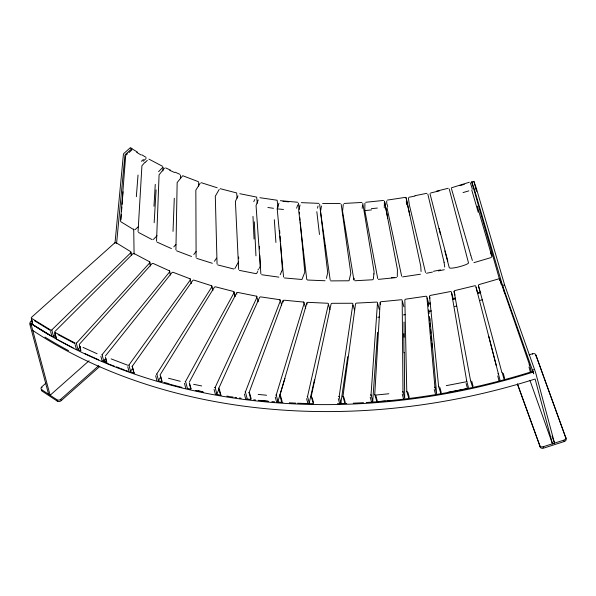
<?xml version="1.0" encoding="UTF-8"?>
<svg xmlns="http://www.w3.org/2000/svg" width="596" height="596" viewBox="0 0 596 596"><rect width="100%" height="100%" fill="white"/><g stroke="black" fill="none" stroke-linecap="round" stroke-linejoin="round"><path stroke-width="0.89" d="M343.199 396.362L342.938 396.631L355.521 303.96A1.088 0.812 -15 0 1 356.676 303.096L376.508 302.09A1.088 0.812 -15 0 1 377.491 302.85L371.025 394.925L372.731 401.279M175.909 249.851L177.154 182.54L182.719 175.708L198.431 181.706M198.602 186.079L198.669 182.383M364.931 203.176L364.797 210.276L377.722 278.585M397.294 276.656L397.428 269.556L384.509 201.292M130.613 371.405L128.907 365.05L190.37 279.867A1.088 0.812 -15 0 0 190.027 278.779L173.294 272.372A1.088 0.812 -15 0 0 171.827 272.767L105.358 356.058M384.264 207.877L384.435 201.254M156.539 241.186L159.072 174.829L164.466 168.176M173.019 231.412L174.293 198.237M180.402 178.048L180.506 175.299M132.178 366.413L192.672 280.634A1.088 0.812 -15 0 1 194.117 280.165L211.483 285.7A1.088 0.812 -15 0 1 211.908 286.758L156.778 373.983L158.484 380.337M138.063 231.613L141.922 165.77L145.074 162.142M153.977 206.283L155.265 184.365M154.163 222.718L156.092 189.841M162.887 170.91L163.11 167.185M376.769 401.19L374.742 394.612L380.151 302.612A1.088 0.812 -15 0 1 381.246 301.695L401.138 299.751A1.088 0.812 -15 0 1 402.188 300.451L402.985 391.84L404.691 398.195L404.289 352.504M31.238 317.579L114.678 242.945A1.088 0.812 -15 0 1 116.175 242.758L130.666 251.639A1.088 0.812 -15 0 1 130.733 252.786L51.77 329.953L53.476 336.315L55.45 334.386M372.724 401.376L377.573 332.322M125.667 155.914L120.556 221.123L121.003 221.854L133.981 229.788M120.861 219.76L121.286 214.344M121.502 211.632L121.852 207.11M122.068 204.398L122.493 198.975M122.634 197.172L123.059 191.748M136.335 196.725L138.034 175.038M114.983 243.265L123.402 154.416A1.088 0.603 -56.7 0 1 123.99 153.328L130.084 147.927A1.088 0.603 -56.7 0 1 131.053 148.121M116.593 243.332L124.922 155.414A1.088 0.603 -56.7 0 1 125.51 154.327L131.604 148.925A1.088 0.603 -56.7 0 1 132.573 149.119M189.267 382.304L236.605 293.053A1.088 0.812 -15 0 1 237.99 292.465L256.414 296.175A1.088 0.812 -15 0 1 257.018 297.166L215.134 387.489L216.832 393.844M373.558 277.334L373.357 279.151L372.604 279.762L354.776 280.761M342.581 211.059L343.281 204.398M353.957 279.889L354.128 278.228M362.189 208.309L362.539 204.979M373.558 277.14L373.916 273.81M373.908 274.004L374.079 271.761L362.793 203.303M502.182 372.567L504.022 379.145M249.031 392.69L282.966 300.928A1.088 0.812 -15 0 1 284.27 300.213L303.476 302.06A1.088 0.812 -15 0 1 304.236 302.969L276.231 395.029L277.937 401.384M340.867 402.844L339.169 396.489L352.869 304.064A1.088 0.812 -15 0 0 351.96 303.252L332.263 303.312A1.088 0.812 -15 0 0 331.056 304.124L311.201 396.563L313.22 403.164M340.867 402.941L347.721 356.632M218.874 388.138L259.521 297.568A1.088 0.812 -15 0 1 260.877 296.912L279.725 299.699A1.088 0.812 -15 0 1 280.403 300.652L245.396 392.012L247.102 398.374M321.467 205.955L320.521 211.543L325.356 245.895M309.235 402.881L307.529 396.519L328.426 304.109A1.088 0.812 -15 0 0 327.584 303.245L308.095 302.351A1.088 0.812 -15 0 0 306.836 303.111L279.867 395.245L281.558 401.63M309.235 402.97L314.457 379.868M300.049 204.994L298.7 210.649L306.746 279.375L307.551 280.031L325.066 280.753M317.474 208.19L318.055 205.97M326.37 278.399L327.718 272.745L319.672 204.264M277.937 401.481L284.933 378.467M277.252 208.146L278.943 203.176M296.622 208.213L297.747 204.897M470.512 380.427L454.07 291.563A1.088 0.812 -15 0 1 454.964 290.535L474.587 285.797A1.088 0.812 -15 0 1 475.817 286.318L499.984 379.965M258.224 199.943L256.049 205.516L260.869 273.832M280.217 274.719L281.595 271.441M281.595 271.62L282.385 269.332L280.552 243.265M216.832 393.941L219.164 388.92M54.772 331.652L132.752 253.889A1.088 0.812 -15 0 1 134.249 253.635L149.544 261.719L150.393 264.9M237.975 195.875L235.405 201.381L238.668 269.452M253.762 201.649L254.85 199.489M257.964 270.04L258.508 268.96M257.748 271.463L256.682 273.437L255.967 273.653L239.369 270.375M259.372 268.23L260.318 266.121L259.804 255.215M187.256 387.825L185.557 381.47L234.154 292.532A1.088 0.812 -15 0 0 233.639 291.504L215.715 286.87A1.088 0.812 -15 0 0 214.292 287.399L160.101 374.891L161.807 381.254M234.824 268.58L236.731 265.317M219.209 189.386L215.305 196.211L217.056 264.05M236.724 265.138L238.594 261.957M158.484 380.427L160.451 377.313M200.278 183.099L195.838 190.117L196.106 257.479M214.448 261.264L216.549 258.15M130.338 371.546L132.498 368.559M193.782 254.537L196.106 251.505M103.756 361.064L102.05 354.702L169.607 271.888A1.088 0.812 -15 0 0 169.361 270.778L153.306 263.514A1.088 0.812 -15 0 0 151.831 263.842L79.268 344.399L79.611 345.673M103.495 361.183L105.239 359.045M451.455 187.8L469.372 182.227M173.786 246.878L175.902 244.427M76.377 343.251L149.7 262.851A1.088 0.812 -15 0 0 149.544 261.719M80.453 346.678L78.009 349.353L76.236 343.028M153.41 239.458L157.016 235.711M145.461 162.216L147.294 160.324M158.558 171.7L162.686 167.439M135.15 229.616L138.049 226.927M128.989 152.591L131.932 149.864M141.416 161.263L143.383 159.445M143.129 161.24L146.072 158.506M126.054 155.094L127.581 153.694M30.664 323.33L31.513 323.01A2.719 1.497 -56.7 0 0 31.104 324.976L30.664 323.33A529.084 396.258 -15 0 0 533.241 372.068L533.711 373.811L502.8 286.274L504.67 293.239L504.395 292.472M45.84 383.228L41.772 386.841A2.719 2.041 -15 0 0 41.772 389.762L42.018 390.693M89.095 360.729L50.124 395.252L31.335 325.14L30.344 324.559M41.772 389.762L56.948 399.745A2.719 2.041 -15 0 0 60.74 399.313L98.765 365.639M103.518 361.429L106.23 359.023M99.815 366.428L61.112 400.706A2.719 2.041 -15 0 1 57.32 401.138L42.145 391.155A2.719 2.041 -15 0 1 41.362 389.784M104.568 362.219L106.602 360.416M374.742 394.612L375.003 394.612M280.113 395.297L279.867 395.245M529.099 354.866L532.556 353.756A2.719 2.041 -15 0 1 535.841 354.851L565.999 438.313M517.425 383.779L539.857 445.681A2.719 2.041 -15 0 0 543.142 446.769L563.861 440.139A2.719 2.041 -15 0 0 565.753 437.389M543.999 377.737L566.125 438.783A2.719 2.041 -15 0 1 564.233 441.532L543.515 448.17A2.719 2.041 -15 0 1 540.229 447.075L517.797 385.172M472.166 181.959L472.859 181.743M473.202 181.631L473.894 181.415L476.383 188.492L504.603 284.851L535.566 372.381L554.548 443.178L552.47 443.834L535.111 379.034A529.084 396.258 -15 0 1 32.758 330.452M475.779 188.999L476.465 188.783M504.603 284.851L502.525 285.506L474.394 189.439L471.674 181.728L499.902 280.642M532.556 370.146L533.942 369.706M479.84 290.893L478.417 285.588A1.088 0.812 -15 0 1 479.229 284.53L498.621 278.898A1.088 0.812 -15 0 1 499.902 279.353L529.457 364.61L529.062 364.73L529.524 364.871M473.902 262.665L491.335 257.487M459.933 185.624L464.291 184.328M463.04 192.575L468.851 190.854M407.105 391.296L406.777 391.632L404.848 300.086A1.088 0.812 -15 0 1 405.876 299.132L425.753 296.242A1.088 0.812 -15 0 1 426.87 296.89L434.931 387.244L436.63 393.606L429.917 318.309M498.278 373.603L497.883 373.707L498.353 373.863M448.214 188.269L436.458 191.189M430.632 193L439.461 190.817M468.441 387.519L466.735 381.157L466.333 381.246L466.802 381.425M414.958 195.697L426.81 193.327M409.027 197.246L414.965 196.062M433.456 271.307L440.578 269.891M426.512 273.266L432.435 272.081M438.373 270.904L444.311 269.727M446.262 385.649L465.737 381.894M448.043 392.272L467.51 388.51L466.124 383.474M466.735 381.157L451.44 292.174A1.088 0.812 -15 0 0 450.271 291.586L430.476 295.407A1.088 0.812 -15 0 0 429.522 296.406L438.634 386.58L439.036 386.513M434.931 387.244L434.529 387.311L434.998 387.504M402.598 276.902L420.478 274.205M387.355 200.092L405.235 197.388L406.062 197.79M402.985 391.84L402.583 391.885L403.052 392.101M383.571 200.427L365.683 202.282M371.39 208.675L377.35 208.056M365.534 210.53L371.494 209.911M391.408 277.706L394.068 277.431M396.541 277.55L378.348 279.375M375.8 395.044L388.853 393.762M377.573 401.667L390.626 400.385M371.025 394.925L370.623 394.954L371.092 395.185M278.868 277.14L261.614 274.726M361.899 202.446L344.063 203.437M472.516 386.886L470.415 380.322M339.169 396.489L338.766 396.496L339.236 396.75M408.729 397.919L406.703 391.348M340.301 203.422L322.592 203.556M440.742 393.159L438.634 386.58M311.201 396.563L311.596 396.571M307.529 396.519L307.134 396.511L307.596 396.78M301.345 202.64L318.897 203.363M276.231 395.029L275.844 394.999L276.306 395.29M280.403 200.681L297.702 202.26M283.011 201.329L288.762 201.858M277.743 208.935L283.495 209.457M284.359 277.945L301.934 279.494L304.809 272.253L300.25 222.047M258.187 394.425L266.583 395.237M259.819 400.527L268.215 401.332M233.818 269.019L217.719 264.922M245.396 392.012L245.008 391.967L245.463 392.272M259.893 197.701L277.14 200.241L278.012 207.311M267.865 207.49L273.504 208.302M215.134 387.489L214.754 387.422L215.201 387.75M239.801 193.7L256.652 197.097L257.316 203.266M193.648 384.323L201.709 385.947M195.287 390.417L203.34 392.041M185.557 381.47L185.192 381.38L185.624 381.731M220.252 188.694L236.649 192.933L237.133 198.14M168.504 378.251L180.26 381.291M170.136 384.345L181.899 387.385M156.778 373.983L156.852 374.243M201.306 182.704L217.19 187.77M196.74 258.381L212.325 263.29M128.907 365.05L128.982 365.311M176.513 250.774L191.525 256.474M190.966 388.883L190.668 388.592M111.161 358.896L127.626 365.199M116.399 366.838L119.871 368.164M120.958 368.581L124.333 369.878M125.935 370.488L127.671 371.152M107.153 363.433L114.477 366.235M102.05 354.702L102.117 354.97M330.691 280.895L349.032 280.776L350.813 273.333L341.18 204.294M344.816 402.918L342.871 396.347M157.046 242.11L171.439 248.577M175.142 172.192L179.999 174.375M165.606 167.901L170.344 170.031M169.741 170.337L174.531 172.497M83.06 347.394L97.096 353.748M84.692 353.495L98.727 359.842M162.633 166.336L148.925 159.117M152.248 239.681L138.481 232.425M54.966 332.412L75.036 343.02M58.125 334.706L74.85 343.549M56.411 339.035L73.137 347.878M51.77 329.953L51.837 330.214M141.833 154.796L146.094 157.396M136.693 152.338L141.021 154.982M133.124 149.462L137.505 152.151M31.499 318.271L50.511 329.923M34.464 320.73L50.302 330.445M33.272 324.887L52.284 336.539M32.929 324.88L48.768 334.594M130.844 148.426L131.351 148.754M31.774 321.14L31.268 320.812A2.719 1.497 -56.7 0 0 29.837 324.231L48.604 394.254M190.765 388.748L189.319 383.489M56.292 337.939L54.929 332.791M406.077 197.797L420.761 266.241L421.074 271.538M106.87 362.361L105.485 357.228M473.894 181.415L476.666 191.361M406.196 198.14L409.795 215.096M535.96 355.313L543.694 376.873M387.974 400.803A527.996 395.446 -15 0 0 532.966 371.301L533.241 372.068M554.533 443.156L552.052 436.16M529.911 380.255L552.455 443.797M470.415 182.875L472.33 189.088M490.419 251.721L491.871 256.414L477.277 206.119M470.944 255.803L472.375 260.467M471.756 189.99L478.23 212.303M451.425 188.559L470.855 255.505M429.992 193.678L440.37 234.079M427.816 194.11L444.087 262.3M449.25 189.006L468.545 263.074C466.653 265.362 450.718 269.399 449.31 267.827L444.825 250.931M401.637 276.127L387.035 207.818M478.417 285.588L501.921 372.597M563.98 440.6L564.233 441.532M532.556 353.756L532.675 354.225M529.457 364.61L531.155 370.965M528.995 366.987L530.358 372.068M500.186 280.418L501.37 284.828M543.142 446.769L543.388 447.7M539.983 446.151L540.229 447.075M503.285 373.357L504.648 378.438M476.1 287.376L477.523 292.681M497.749 375.957L499.105 381.038M454.07 291.563L455.024 295.095M451.731 293.232L453.146 298.529M471.727 381.149L473.082 386.23M429.522 296.406L429.992 298.171M427.153 297.948L428.576 303.245M439.885 387.467L441.249 392.548M434.246 389.523L435.609 394.604M402.471 301.509L403.894 306.806M407.895 392.302L409.251 397.383M380.151 302.612L380.62 304.377M402.233 394.075L403.596 399.156M377.775 303.908L379.198 309.205M353.875 279.904L342.588 211.446M353.16 305.13L354.575 310.427M375.867 395.617L377.223 400.698M370.213 397.115L371.569 402.196M328.709 305.167L329.893 309.585M343.922 397.413L345.278 402.494M338.29 398.627L339.653 403.708M306.836 303.111L307.119 304.176M304.519 304.027L305.703 308.445M303.476 302.06L303.759 303.118M312.177 397.681L313.541 402.762M282.966 300.928L283.249 301.986M280.686 301.71L281.632 305.241M306.597 398.605L307.961 403.686M279.725 299.699L280.008 300.757M257.301 298.231L258.247 301.762M256.414 296.175L256.697 297.24M280.761 396.415L282.124 401.495M275.255 397.055L276.611 402.136M236.605 293.053L236.888 294.111M234.437 293.59L235.152 296.242M233.855 292.301L234.921 296.272M249.784 393.621L251.147 398.702M248.972 392.406L250.67 398.769M244.367 393.986L245.731 399.067M212.198 287.816L212.906 290.468M211.483 285.7L212.124 288.084M190.027 278.779L191.361 283.577M219.365 389.315L220.729 394.396M218.635 388.063L220.11 393.569M214.068 389.397L215.424 394.478M169.361 270.778L169.927 272.894M169.89 272.946L170.456 275.069M189.625 383.511L190.981 388.592M184.455 383.317L185.818 388.398M149.983 263.909L150.55 266.032M130.882 252.436L131.515 254.82M131.016 253.844L131.485 255.61M160.659 376.225L162.023 381.306M155.645 375.763L157.009 380.844M132.595 367.494L133.951 372.575M132.126 366.13L133.824 372.485M127.753 366.764L129.116 371.844M100.88 356.348L102.236 361.429M79.879 346.693L80.155 347.706M80.423 348.72L80.698 349.74M79.551 345.807L80.914 350.888M75.118 344.57L76.482 349.651M54.78 332.94L56.136 338.021M50.578 331.458L51.941 336.539M60.74 399.313L60.993 400.244M57.074 400.207L57.32 401.138M31.767 319.463L32.445 322.004M31.297 318.785L32.653 323.866M41.891 387.303L42.018 387.765M439.155 228.35L447.834 261.167M330.184 280.068L325.356 245.746M425.514 272.491L409.31 204.696L408.364 197.827M488.75 336.323L496.245 365.415M384.509 201.225L387.705 218.233M444.072 262.203L444.728 267.06M316.819 211.655L319.486 234.511M298.477 203.124L299.073 209.434M299.326 212.131L299.49 213.934M299.825 217.54L300.079 220.244M277.177 208.607L283.577 277.08M428.241 303.573L428.487 306.337M428.807 309.898L429.127 313.511M429.396 316.483L429.723 320.171M430.014 323.449L430.297 326.623M430.58 329.774L430.871 333.082M431.206 336.77L431.534 340.458M431.78 343.221L432.107 346.947M279.666 230.682L279.852 233.379M280.046 236.076L280.425 241.469M274.309 219.686L275.918 242.46M386.655 201.016L386.849 204.391M406.323 201.448L406.502 204.733M387.556 204.845L387.676 207.028M259.372 246.26L259.506 248.949M254.321 221.809L255.952 255.84M252.972 216.378L254.06 239.07M238.646 256.98L238.691 258.753M133.72 229.006L134.085 254.09M404.021 322.041L404.155 337.269M403.79 333.618L403.961 352.81M480.585 291.936A406.606 304.534 -15 0 1 477.932 292.643M455.374 298.112A406.606 304.534 -15 0 1 452.655 298.7M430.401 302.984A406.606 304.534 -15 0 1 428.621 303.29M480.801 292.725A407.694 305.346 -15 0 1 478.141 293.433M455.523 298.916A407.694 305.346 -15 0 1 452.796 299.505M430.483 303.804A407.694 305.346 -15 0 1 427.801 304.251M482.663 299.691A407.694 305.346 -15 0 1 480.003 300.406M456.476 306.083A407.694 305.346 -15 0 1 454.666 306.471M431.452 310.918A407.694 305.346 -15 0 1 428.77 311.365M405.205 314.695A407.694 305.346 -15 0 1 403.388 314.904M379.615 317.094A407.694 305.346 -15 0 1 377.79 317.214M535.774 355.596A2.719 2.041 -15 0 1 536.214 356.244M385.262 401.056A527.996 395.446 -15 0 1 380.74 401.451M378.937 401.592A527.996 395.446 -15 0 1 366.294 402.501M363.493 402.673A527.996 395.446 -15 0 1 353.242 403.187M346.723 403.432A527.996 395.446 -15 0 1 337.433 403.671M313.295 403.678A527.996 395.446 -15 0 1 297.598 403.201M295.758 403.12A527.996 395.446 -15 0 1 289.306 402.792M282.876 402.397A527.996 395.446 -15 0 1 277.386 402.009M274.637 401.801A527.996 395.446 -15 0 1 271.903 401.577M268.252 401.257A527.996 395.446 -15 0 1 263.708 400.832M262.806 400.743A527.996 395.446 -15 0 1 258.269 400.281M255.557 399.983A527.996 395.446 -15 0 1 253.747 399.782M251.043 399.469A527.996 395.446 -15 0 1 246.535 398.918M241.149 398.21A527.996 395.446 -15 0 1 239.361 397.972M236.679 397.592A527.996 395.446 -15 0 1 234.891 397.331M233.11 397.07A527.996 395.446 -15 0 1 230.436 396.668M229.527 396.526A527.996 395.446 -15 0 1 226.793 396.094M221.347 395.193A527.996 395.446 -15 0 1 215.916 394.239M202.454 391.654A527.996 395.446 -15 0 1 197.999 390.723M190.742 389.128A527.996 395.446 -15 0 1 187.129 388.294M169.257 383.787A527.996 395.446 -15 0 1 163.9 382.312M162.105 381.805A527.996 395.446 -15 0 1 158.514 380.769M134.718 373.185A527.996 395.446 -15 0 1 130.42 371.68M106.833 362.599A527.996 395.446 -15 0 1 102.631 360.833M80.46 350.701A527.996 395.446 -15 0 1 77.927 349.45M54.854 337.127A527.996 395.446 -15 0 1 53.245 336.196M68.585 350.649A527.996 395.446 -15 0 1 44.976 337.113"/></g></svg>
